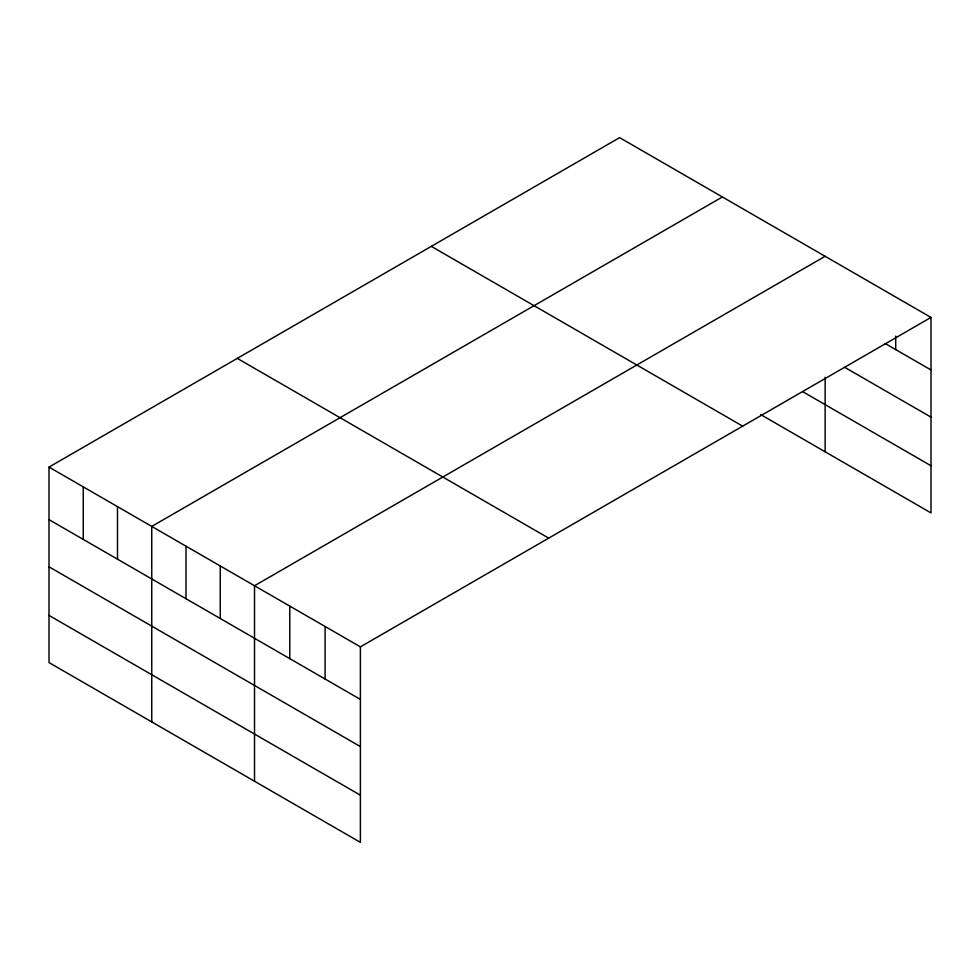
<?xml version="1.0" encoding="UTF-8"?>
<svg xmlns="http://www.w3.org/2000/svg" width="980" height="980" viewBox="0 0 980 980"><rect width="100%" height="100%" fill="white"/><g stroke="black" fill="none" stroke-linecap="round" stroke-linejoin="round"><path stroke-width="1.47" d="M931 317.422L360.383 646.861L360.383 842.359L49 662.578L49 467.093L619.617 137.641L931 317.422L931 512.908L760.578 414.516M722.37 196.968L151.753 526.419L151.753 721.905M825.136 256.295L254.518 585.746L254.518 781.232M885.259 343.551L931 369.962M844.736 367.329L931 417.137M802.73 391.682L931 465.745M431.31 246.36L742.693 426.141M237.307 358.374L548.69 538.143M49 467.093L360.383 646.861M49 519.633L360.383 699.402M49 566.808L360.383 746.576M49 615.403L360.383 795.184M895.708 336.079L895.708 349.591M825.136 377.276L825.136 451.792M325.091 626.49L325.091 679.03M289.798 606.118L289.798 658.658M220.255 565.962L220.255 618.503M186.004 546.191L186.004 598.731M117.502 506.636L117.502 559.188M83.251 486.864L83.251 539.404"/></g></svg>
